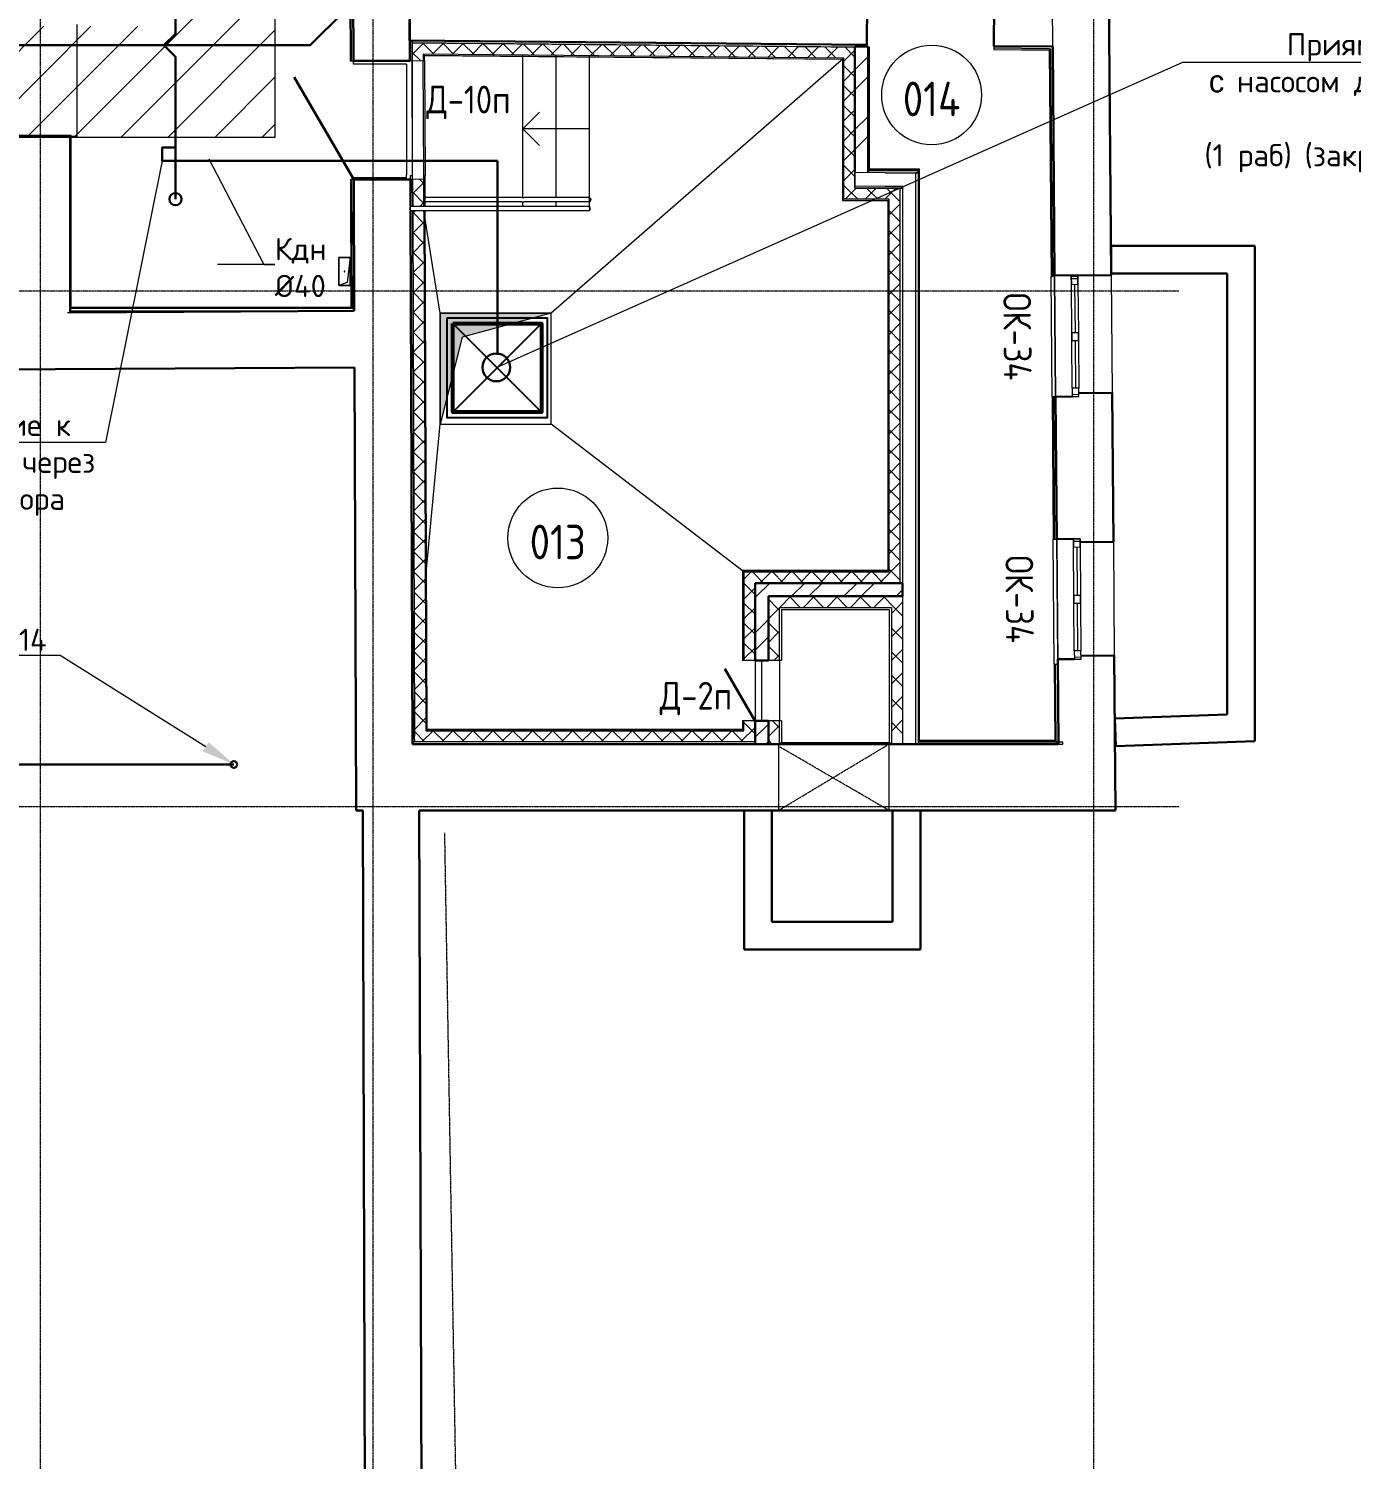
# Model space of a CAD drawing. Header units: millimetres. Extents: x -10178924 to 11692288, y -947381 to 58396.
# Drawn here: x 45743 to 57672, y 2406 to 15312 of the extents above; entities that cross this region are included whole.
import ezdxf
from ezdxf import colors
from ezdxf.entities.mleader import LeaderData, LeaderLine
from ezdxf.math import Vec2, Vec3

# ---------------------------------------------------------------- set-up
doc = ezdxf.new("R2010")
doc.units = ezdxf.units.MM
for name, pattern in [('ADSK_Линия сетки', [25, 20, -2.5, 0, -2.5]), ('ADSK_Штриховая_ш3 п1_5', [4.5, 3, -1.5]), ('ADSK_Штрихпунктирная 2 точки_ш15 п1_5 п1_5 п1_5', [19.5, 15, -1.5, 0, -1.5, 0, -1.5])]:
    doc.linetypes.add(name, pattern=pattern)
for name, color, linetype, lineweight in [('!К1', 32, 'Continuous', 30), ('_ Окна', 7, 'Continuous', 9), ('_0', 7, 'Continuous', 25), ('_шахты ВК', 8, 'Continuous', 53), ('Аннотация', 7, 'Continuous', 18), ('Выноски ВК', 7, 'Continuous', 0), ('Двери', 7, 'Continuous', 9), ('К1н', 42, 'Continuous', 30), ('Лестницы', 7, 'Continuous', 9), ('Марки дверей', 7, 'Continuous', 20), ('Марки окон', 7, 'Continuous', 20), ('Обобщенные модели', 7, 'Continuous', 18), ('Ограждение', 7, 'Continuous', 9), ('Окна', 7, 'Continuous', 9), ('Оси', 253, 'Continuous', 9), ('Пандусы', 7, 'Continuous', 18), ('Перекрытие', 7, 'Continuous', 18), ('Стены внутренние', 7, 'Continuous', 18), ('Стены наружные', 7, 'Continuous', 18), ('Стены несущие', 7, 'Continuous', 30), ('Стены отделка', 7, 'Continuous', 30), ('Стены перегородки', 7, 'Continuous', 30), ('Стены штриховка', 7, 'Continuous', 9), ('Стрелки вверх', 7, 'Continuous', 18), ('ТХ_Оборудование', 250, 'Continuous', 18), ('Узлы', 7, 'Continuous', 18), ('ШТРИХОВКА', 252, 'Continuous', 15)]:
    doc.layers.add(name, color=color, linetype=linetype, lineweight=lineweight)
doc.layers.add('_надписи канализация', color=7, linetype='Continuous')
doc.layers.add('ИОС_Приямки ВК', color=250, linetype='Continuous')
doc.layers.add('Линии', color=7, linetype='Continuous', lineweight=9, true_color=0x00a600)
doc.styles.add('GOST Common', font='GOST_Common.ttf', dxfattribs={"width": 0.9, "height": 350})
doc.styles.add('GOST Common_2', font='GOST_Common.ttf', dxfattribs={"width": 0.9, "height": 250})
doc.styles.add('ISOCPEUR', font='isocpeui.ttf', dxfattribs={"width": 0.9})
doc.styles.add('PDF ISOCPEUR', font='isocpeur.ttf')
pattern_1 = [(45, (0, 0), (-106.066, 106.066), []), (135, (0, 0), (-106.066, -106.066), [])]
pattern_2 = [(45, (0, 0), (-235.7317, 235.7317), []), (45, (157.15, 0), (-235.7317, 235.7317), [])]

# ---------------------------------------------------------------- blocks, each defined once
blk = doc.blocks.new('AC_Дверь_Однопольная_Стальная - 1040х1980Н нов Д10п металлическая-3159623-План подвала')
at = {"layer": 'Двери', "lineweight": 30}
blk.add_line((-535, 255), (392, 790), dxfattribs=at)
blk = doc.blocks.new('окна_rehau_двупольное - 1085х1220Н ОК34-3161617-План подвала')
at = {"layer": '_ Окна', "lineweight": 18}
for p, q in [((-542.5, -105), (-542.5, -45)), ((-542.5, -45), (-466.5, -45)), ((-466.5, -105), (-542.5, -105)), ((-466.5, -45), (-466.5, -105)), ((-35.5, -105), (-35.5, -45)), ((-35.5, -45), (40.5, -45)), ((40.5, -105), (-35.5, -105)), ((40.5, -45), (40.5, -105)), ((466.5, -45), (466.5, -105)), ((542.5, -45), (466.5, -45)), ((466.5, -105), (542.5, -105)), ((542.5, -105), (542.5, -45))]:
    blk.add_line(p, q, dxfattribs=at)
at = {"layer": '_ Окна'}
for p, q in [((-522.5, -105), (-522.5, -45)), ((-466.5, -75), (-35.5, -75)), ((40.5, -75), (466.5, -75)), ((522.5, -105), (522.5, -45))]:
    blk.add_line(p, q, dxfattribs=at)
at = {"layer": 'Окна'}
for p, q in [((-542.5, -45), (-542.5, -105)), ((-466.5, -45), (-542.5, -45)), ((-542.5, -105), (-466.5, -105)), ((-466.5, -45), (-35.5, -45)), ((-35.5, -105), (-466.5, -105)), ((40.5, -45), (-35.5, -45)), ((-35.5, -105), (40.5, -105)), ((40.5, -45), (466.5, -45)), ((466.5, -105), (40.5, -105)), ((542.5, -45), (466.5, -45)), ((466.5, -105), (542.5, -105)), ((542.5, -105), (542.5, -45))]:
    blk.add_line(p, q, dxfattribs=at)
blk = doc.blocks.new('AC_Дверь_Однопольная_Стальная - 545х1295 Л нов Д2п-6472559-План подвала')
at = {"layer": 'Двери', "lineweight": 30}
blk.add_line((-273, 60), (199, 333), dxfattribs=at)
blk = doc.blocks.new('Ограждение - 40-3256489-План подвала')
at = {"layer": 'Ограждение', "lineweight": 18}
blk.add_arc((0, 0), 20, 39.7748, 140.2252, dxfattribs=at)
blk = doc.blocks.new('Ограждение - 40-3098293-План подвала')
at = {"layer": 'Ограждение', "lineweight": 18}
blk.add_arc((0, 0), 20, 219.7748, 320.2252, dxfattribs=at)
blk = doc.blocks.new('Ограждение - Ограждение-3256397-План подвала')
at = {"layer": 'Ограждение'}
for p, q in [((49186, 13668), (49186, 13708)), ((50201, 13708), (49186, 13708)), ((50801, 13708), (50201, 13708)), ((50801, 13708), (50801, 13668)), ((50201, 13668), (49186, 13668)), ((50801, 13668), (50201, 13668))]:
    blk.add_line(p, q, dxfattribs=at)
for name, p, rotation in [('Ограждение - 40-3098293-План подвала', (49198, 13688), 269.9999999999997), ('Ограждение - 40-3256489-План подвала', (50789, 13688), 269.9999999999993)]:
    blk.add_blockref(name, p, dxfattribs=dict(rotation=rotation))
blk = doc.blocks.new('GM_Отверстие прямоугольное _в плите_ - Отверстие-3906246-План подвала')
at = {"layer": 'Обобщенные модели'}
for p, q in [((-50, -125), (-50, 125)), ((-50, 125), (50, 125)), ((50, 125), (-50, 125)), ((-50, 125), (-50, -125)), ((-50, -125), (-25, 100)), ((-25, 100), (50, 125)), ((50, 125), (50, -125)), ((50, -125), (50, 125)), ((50, -125), (-50, -125)), ((-50, -125), (50, -125))]:
    blk.add_line(p, q, dxfattribs=at)
for start, end in [(360, 180), (180, 360), (60, 165), (300, 360), (195, 270)]:
    blk.add_arc((0, 0), 2.5, start, end, dxfattribs=at)
blk = doc.blocks.new('Тип перил - D40-V5-План подвала')
at = {"layer": 'Ограждение', "flags": 128}
for points in [[(50792, 13788), (50794, 13788), (50796, 13788), (50798, 13787), (50799, 13787), (50801, 13786), (50802, 13785), (50803, 13785), (50804, 13784), (50805, 13783), (50806, 13782), (50807, 13782), (50808, 13781), (50808, 13780), (50809, 13779), (50809, 13779), (50810, 13778), (50810, 13778), (50810, 13777), (50811, 13776), (50811, 13776), (50811, 13775), (50811, 13775), (50811, 13774), (50812, 13774), (50812, 13773), (50812, 13773), (50812, 13773), (50812, 13772), (50812, 13772), (50812, 13771), (50812, 13771), (50812, 13771), (50812, 13770), (50812, 13770), (50812, 13769), (50812, 13769), (50812, 13769), (50812, 13768), (50812, 13768), (50812, 13768)], [(50792, 13748), (50794, 13748), (50796, 13748), (50798, 13749), (50799, 13749), (50801, 13750), (50802, 13750), (50803, 13751), (50804, 13752), (50805, 13753), (50806, 13753), (50807, 13754), (50808, 13755), (50808, 13756), (50809, 13756), (50809, 13757), (50810, 13758), (50810, 13758), (50810, 13759), (50811, 13759), (50811, 13760), (50811, 13760), (50811, 13761), (50811, 13761), (50812, 13762), (50812, 13762), (50812, 13763), (50812, 13763), (50812, 13764), (50812, 13764), (50812, 13764), (50812, 13765), (50812, 13765), (50812, 13766), (50812, 13766), (50812, 13766), (50812, 13767), (50812, 13767), (50812, 13767), (50812, 13768), (50812, 13768)]]:
    blk.add_lwpolyline(points, dxfattribs=at)
blk = doc.blocks.new('Тип перил - Перила_Внутренний_-V6-План подвала')
at = {"layer": 'Ограждение'}
for p, q in [((50190, 13788), (49319, 13788)), ((50190, 13748), (49319, 13748)), ((50190, 13788), (50212, 13788)), ((50190, 13748), (50212, 13748)), ((50801, 13788), (50212, 13788)), ((50801, 13748), (50212, 13748)), ((50801, 13748), (50801, 13788))]:
    blk.add_line(p, q, dxfattribs=at)
blk = doc.blocks.new('оси')
at = {"layer": 'Оси', "linetype": 'ADSK_Линия сетки'}
for p, q in [((52350, -2196), (52350, 46378)), ((55350, -2196), (55350, 46378)), ((61850, -2196), (61850, 46378)), ((-3614, 15100), (62615, 15100)), ((-3614, 10450), (62615, 10450))]:
    blk.add_line(p, q, dxfattribs=at)
blk = doc.blocks.new('Подвал')
at = {"layer": 'Стены внутренние', "lineweight": 9}
h = blk.add_hatch(dxfattribs=at)
h.set_pattern_fill('ANSI32', color=256, scale=40)
h.paths.add_polyline_path([(53195, 14013), (53315, 14013), (53315, 15149), (53297, 15149), (53297, 15145), (53195, 15145), (53195, 14100)])
h = blk.add_hatch(dxfattribs=at)
h.set_pattern_fill('FP_2', color=256, style=0, pattern_type=2)
h.set_pattern_definition(pattern_2)
h.paths.add_polyline_path([(52414, 10191), (53624, 10191), (53624, 10311), (52294, 10311), (52294, 10191), (52354, 10191)])
h = blk.add_hatch(dxfattribs=at)
h.set_pattern_fill('FP_2', color=256, style=0, pattern_type=2)
h.set_pattern_definition(pattern_2)
h.paths.add_polyline_path([(52294, 8859), (52414, 8859), (52414, 8896), (52294, 8896), (52294, 8879)])
h.paths.add_polyline_path([(52414, 9762), (52414, 10191), (52294, 10191), (52294, 9762), (52354, 9762)])
h = blk.add_hatch(dxfattribs=at)
h.set_pattern_fill('FP_3', color=256, style=0, pattern_type=2)
h.set_pattern_definition(pattern_1)
h.paths.add_polyline_path([(52514, 10091), (53624, 10091), (53624, 10191), (52414, 10191), (52414, 10091)])
h = blk.add_hatch(dxfattribs=at)
h.set_pattern_fill('FP_3', color=256, style=0, pattern_type=2)
h.set_pattern_definition(pattern_1)
h.paths.add_polyline_path([(52514, 8859), (52514, 8896), (52414, 8896), (52414, 8859)])
h.paths.add_polyline_path([(52414, 9762), (52514, 9762), (52514, 10091), (52414, 10091), (52414, 9974)])
h = blk.add_hatch(dxfattribs=at)
h.set_pattern_fill('FP_3', color=256, style=0, pattern_type=2)
h.set_pattern_definition(pattern_1)
h.paths.add_polyline_path([(53624, 8859), (53624, 10091), (53524, 10091), (53524, 8859)])
h = blk.add_hatch(dxfattribs=at)
h.set_pattern_fill('FP_2', color=256, style=0, pattern_type=2)
h.set_pattern_definition(pattern_2)
h.paths.add_polyline_path([(52354, 8896), (52414, 8896), (52414, 9067), (52294, 9067), (52294, 8896)])
h.paths.add_polyline_path([(52414, 9612), (52414, 9762), (52294, 9762), (52294, 9612), (52354, 9612)])
h = blk.add_hatch(dxfattribs=at)
h.set_pattern_fill('FP_3', color=256, style=0, pattern_type=2)
h.set_pattern_definition(pattern_1)
h.paths.add_polyline_path([(52414, 8896), (52514, 8896), (52514, 9067), (52414, 9067), (52414, 8936)])
h.paths.add_polyline_path([(52504, 9612), (52514, 9612), (52514, 9762), (52414, 9762), (52414, 9612)])
at = {"layer": 'Узлы', "lineweight": 9}
h = blk.add_hatch(dxfattribs=at)
h.set_pattern_fill('FP_8', color=252, style=0, pattern_type=2)
h.set_pattern_definition([(45, (0, 0), (-212.132, 212.132), [])])
h.paths.add_polyline_path([(37266, 14333), (47968, 14333), (47968, 34972), (46968, 34972), (46968, 15333), (37723, 15333), (37723, 20133), (36723, 20133), (36723, 14333), (36757, 14333)])
at = {"layer": 'ШТРИХОВКА'}
h = blk.add_hatch(dxfattribs=at)
h.set_pattern_fill('ANSI37', color=256, scale=40)
h.paths.add_polyline_path([(49307, 13668), (49207, 13668), (49225, 8879), (52294, 8879), (52294, 9067), (52194, 9067), (52194, 8979), (49324, 8979)])
h.paths.add_polyline_path([(53195, 15145), (49202, 15183), (49202, 15022), (49302, 15023), (49302, 15082), (53095, 15046), (53095, 13773), (53504, 13772), (53504, 10411), (52194, 10411), (52194, 9612), (52294, 9612), (52294, 10311), (53604, 10311), (53604, 13872), (53466, 13872), (53195, 13873), (53195, 13873), (53195, 14024)])
h.paths.add_polyline_path([(49306, 13953), (49206, 13952), (49207, 13708), (49307, 13708)], flags=17)
h = blk.add_hatch(color=256, dxfattribs=at)
h.dxf.hatch_style = 1
h.paths.add_polyline_path([(49455, 11745), (49455, 12745), (50455, 12745), (49652, 12530)])
at = {"layer": 'Лестницы'}
for p, q in [((50201, 13787), (50201, 15074)), ((50501, 13788), (50501, 15071)), ((50501, 13788), (50501, 15071)), ((50801, 13788), (50801, 15068)), ((50801, 13788), (50801, 15068)), ((50201, 13708), (50201, 13748)), ((50501, 13708), (50501, 13748)), ((50501, 13708), (50501, 13748)), ((50801, 13708), (50801, 13748)), ((50801, 13708), (50801, 13748))]:
    blk.add_line(p, q, dxfattribs=at)
at = {"layer": 'Линии', "color": 7}
for p, q in [((47968, 14333), (47968, 34972)), ((41897, 14333), (47968, 14333))]:
    blk.add_line(p, q, dxfattribs=at)
at = {"layer": 'Линии', "color": 7, "linetype": 'ADSK_Штриховая_ш3 п1_5'}
for p, q in [((52504, 8859), (52504, 8259)), ((53504, 8859), (52504, 8859)), ((52504, 8259), (53504, 8859)), ((53504, 8259), (52504, 8840)), ((53504, 8259), (53504, 8859)), ((52504, 8259), (53504, 8259))]:
    blk.add_line(p, q, dxfattribs=at)
at = {"layer": 'Линии', "color": 7, "linetype": 'ADSK_Штрихпунктирная 2 точки_ш15 п1_5 п1_5 п1_5'}
blk.add_line((49641, -357), (49496, 8059), dxfattribs=at)
at = {"layer": 'Линии', "color": 7}
for centre in [(53886, 14713), (50515, 10718)]:
    blk.add_circle(centre, 450, dxfattribs=at)
at = {"layer": 'Пандусы'}
for p, q in [((46177, 15348), (46177, 14338)), ((46177, 14338), (46127, 14338))]:
    blk.add_line(p, q, dxfattribs=at)
at = {"layer": 'Перекрытие'}
for p, q in [((54978, 15147), (54978, 15149)), ((48672, 14990), (48672, 15020)), ((49152, 14990), (48672, 14990)), ((49201, 15022), (49201, 13952)), ((50201, 13787), (50201, 15074)), ((53095, 15046), (50455, 12745)), ((48676, 13970), (49152, 13970)), ((49152, 13970), (49152, 13992)), ((50201, 13708), (50201, 13748)), ((49455, 12745), (49307, 13668)), ((50455, 12745), (49455, 12745)), ((49455, 12745), (49455, 11745)), ((50455, 11745), (50455, 12745)), ((49319, 10311), (49455, 11745)), ((49455, 11745), (50455, 11745)), ((52194, 10411), (50455, 11745)), ((52294, 9612), (52294, 9067)), ((52354, 9067), (52354, 9612)), ((52514, 9612), (52514, 9067))]:
    blk.add_line(p, q, dxfattribs=at)
at = {"layer": 'Стены внутренние'}
for p, q in [((53301, 15149), (53301, 15164)), ((49152, 14990), (49152, 13992)), ((49206, 13987), (49202, 15022)), ((49186, 13952), (49186, 13987)), ((49186, 13987), (49206, 13987)), ((55004, 11991), (54995, 13084)), ((54995, 13083), (55004, 11991)), ((55505, 13088), (55514, 12026)), ((55023, 9623), (55014, 10708)), ((55014, 10708), (55023, 9576)), ((55525, 10682), (55533, 9657))]:
    blk.add_line(p, q, dxfattribs=at)
at = {"layer": 'Стены наружные'}
for p, q in [((49306, 13988), (49302, 15023)), ((49314, 15023), (49318, 13988)), ((54972, 11991), (54963, 13076)), ((54991, 9576), (54982, 10707))]:
    blk.add_line(p, q, dxfattribs=at)
at = {"layer": 'Стены несущие'}
for p, q in [((48654, 19974), (48672, 15020)), ((49182, 15022), (49164, 19968)), ((55505, 13088), (55465, 17978)), ((49181, 15583), (49178, 15203)), ((53301, 15164), (53304, 15544)), ((54450, 15534), (54447, 15154)), ((49178, 15203), (53301, 15164)), ((53195, 15149), (53195, 14024)), ((53315, 15149), (53195, 15149)), ((53315, 14012), (53315, 15149)), ((54447, 15154), (54978, 15149)), ((54978, 15149), (54995, 13084)), ((48672, 15020), (49182, 15022)), ((46117, 14338), (45637, 14338)), ((46117, 14338), (46117, 12750)), ((49186, 13952), (48676, 13950)), ((48680, 12766), (48676, 13950)), ((49187, 13708), (49186, 13952)), ((49205, 8859), (49187, 13668)), ((56801, 13352), (55505, 13352)), ((55505, 13352), (55505, 13102)), ((56801, 8884), (56801, 13352)), ((54995, 13084), (55505, 13088)), ((55505, 13102), (56551, 13102)), ((56551, 13102), (56551, 9125)), ((48680, 12766), (46117, 12750)), ((42016, 12214), (48682, 12256)), ((48682, 12256), (48697, 8259)), ((55514, 12026), (55214, 12023)), ((55525, 10682), (55514, 12026)), ((55154, 11993), (55004, 11991)), ((55004, 11991), (55014, 10708)), ((55214, 11992), (55214, 11993)), ((55014, 10708), (55164, 10709)), ((55225, 10679), (55525, 10682)), ((53624, 10311), (52294, 10311)), ((52294, 9612), (52294, 10311)), ((53624, 10191), (53624, 10311)), ((52414, 10191), (53624, 10191)), ((52414, 9612), (52414, 10191)), ((52414, 9612), (52294, 9612)), ((55173, 9624), (55023, 9623)), ((55023, 9623), (55030, 8859)), ((55533, 9657), (55233, 9654)), ((55233, 9623), (55233, 9624)), ((55544, 8259), (55533, 9657)), ((52414, 9067), (52294, 9067)), ((52294, 8859), (52294, 9067)), ((52414, 9067), (52414, 8859)), ((56551, 9125), (55538, 9089)), ((55538, 9089), (55547, 8839)), ((55030, 8859), (49205, 8859)), ((55547, 8839), (56801, 8884)), ((48697, 8259), (48756, 8259)), ((48756, 8259), (48780, 337)), ((49266, 8259), (55544, 8259)), ((49292, -177), (49266, 8259)), ((52195, 8259), (52195, 7006)), ((52445, 7256), (52445, 8259)), ((53535, 8259), (53535, 7256)), ((53785, 7006), (53785, 8259)), ((53535, 7256), (52445, 7256)), ((52195, 7006), (53785, 7006))]:
    blk.add_line(p, q, dxfattribs=at)
at = {"layer": 'Стены отделка', "lineweight": 9}
for p, q in [((48640, 15590), (48642, 15020)), ((49202, 15203), (49182, 15203)), ((49202, 15203), (49201, 15183)), ((49201, 15183), (53297, 15145)), ((53297, 15165), (49202, 15203)), ((49202, 15022), (49202, 15203)), ((53195, 15145), (49202, 15183)), ((49202, 15183), (49202, 15022)), ((53297, 15145), (53297, 15165)), ((53327, 15144), (53315, 15144)), ((53327, 15132), (53327, 15144)), ((53327, 14044), (53327, 15132)), ((54447, 15154), (54446, 15122)), ((54446, 15122), (54946, 15117)), ((54958, 15149), (54447, 15154)), ((54946, 15129), (54958, 15129)), ((54946, 15117), (54963, 13076)), ((54958, 15147), (54958, 15149)), ((54978, 15147), (54958, 15147)), ((54995, 13083), (54978, 15147)), ((48642, 15020), (48672, 15020)), ((49182, 15022), (49314, 15023)), ((53095, 15046), (49302, 15082)), ((49302, 15082), (49302, 15023)), ((49314, 15070), (53083, 15035)), ((49314, 15023), (49314, 15070)), ((53083, 15035), (53083, 13761)), ((53095, 13773), (53095, 15046)), ((46127, 14348), (45617, 14348)), ((46115, 12752), (46115, 14338)), ((46127, 12796), (46127, 14348)), ((48676, 13950), (48646, 13950)), ((48646, 13950), (48650, 12796)), ((49318, 13953), (49186, 13952)), ((49186, 13952), (49187, 13708)), ((49307, 13708), (49306, 13988)), ((49319, 13708), (49318, 13988)), ((53195, 13873), (53195, 14024)), ((53315, 14033), (53764, 14031)), ((53774, 14043), (53327, 14044)), ((53764, 14011), (53744, 14011)), ((53744, 14011), (53764, 14011)), ((53764, 14011), (53764, 14031)), ((53764, 14031), (53764, 8859)), ((53776, 8891), (53776, 14041)), ((53195, 13873), (53466, 13872)), ((53604, 13872), (53195, 13873)), ((53466, 13872), (53626, 13872)), ((53624, 13872), (53604, 13872)), ((53604, 10311), (53604, 13872)), ((53626, 13872), (53626, 13892)), ((53083, 13761), (53492, 13760)), ((53504, 13772), (53095, 13773)), ((53492, 13760), (53492, 10423)), ((53504, 10411), (53504, 13772)), ((49187, 13668), (49205, 8879)), ((49307, 13668), (49324, 8979)), ((49336, 8991), (49319, 13668)), ((54963, 13076), (54975, 13076)), ((54975, 13083), (54995, 13083)), ((54975, 13076), (54975, 13083)), ((48680, 12786), (46115, 12786)), ((48650, 12796), (46127, 12796)), ((48660, 12786), (48660, 12796)), ((48660, 12786), (48680, 12787)), ((48680, 12766), (48680, 12786)), ((46095, 12752), (46115, 12752)), ((46115, 12766), (48680, 12766)), ((55004, 11991), (54972, 11991)), ((54972, 11991), (54982, 10707)), ((54984, 11991), (54984, 11990)), ((55014, 10708), (55004, 11991)), ((54982, 10707), (55014, 10708)), ((53492, 10423), (52182, 10423)), ((52182, 10423), (52182, 9612)), ((52194, 10411), (53504, 10411)), ((52194, 10411), (52194, 9612)), ((53604, 10311), (53624, 10311)), ((52514, 10091), (53524, 10091)), ((52534, 10071), (52534, 9612)), ((52534, 10071), (53504, 10071)), ((53504, 10071), (53504, 8869)), ((53524, 10091), (53524, 8859)), ((52294, 9612), (52182, 9612)), ((52534, 9612), (52414, 9612)), ((55023, 9576), (54991, 9576)), ((54991, 9576), (54997, 8891)), ((55029, 8859), (55023, 9576)), ((52182, 9067), (52182, 8991)), ((52294, 9067), (52182, 9067)), ((52194, 8979), (52194, 9067)), ((52534, 9067), (52414, 9067)), ((52534, 9067), (52534, 8869)), ((49225, 8880), (49224, 8929)), ((49225, 8879), (49224, 8929)), ((49324, 8979), (52194, 8979)), ((49336, 8991), (52182, 8991)), ((49205, 8879), (49225, 8880)), ((49205, 8879), (49205, 8859)), ((52294, 8879), (49205, 8879)), ((52514, 8859), (52514, 8869)), ((53504, 8869), (52534, 8869)), ((53764, 8879), (55069, 8879)), ((54997, 8891), (53776, 8891)), ((55009, 8889), (55009, 8859)), ((55009, 8859), (55029, 8859)), ((55030, 8859), (55069, 8859)), ((55069, 8859), (55069, 8879))]:
    blk.add_line(p, q, dxfattribs=at)
at = {"layer": 'Стены перегородки', "lineweight": 18}
for p, q in [((53466, 14012), (53195, 14013)), ((53195, 14013), (53195, 13893)), ((53466, 14012), (53744, 14011)), ((53744, 8859), (53744, 14011)), ((53195, 13893), (53466, 13892)), ((53466, 13892), (53626, 13892)), ((53624, 13892), (53624, 8859))]:
    blk.add_line(p, q, dxfattribs=at)
at = {"layer": 'Стены штриховка'}
for p, q in [((48650, 15590), (48652, 15020)), ((54978, 15149), (54975, 15529)), ((53325, 14042), (53325, 15132)), ((53325, 15132), (53327, 15132)), ((54946, 15129), (54446, 15134)), ((54446, 15124), (54948, 15119)), ((54948, 15119), (54965, 13076)), ((54958, 15129), (54975, 13083)), ((49312, 15072), (53085, 15037)), ((49312, 15023), (49312, 15072)), ((53085, 15037), (53085, 13763)), ((48656, 13950), (48660, 12796)), ((49207, 13708), (49206, 13952)), ((49206, 13952), (49207, 13708)), ((49317, 13708), (49316, 13953)), ((53776, 14041), (53325, 14042)), ((53774, 8889), (53774, 14043)), ((53776, 14043), (53774, 14043)), ((53776, 14041), (53776, 14043)), ((53085, 13763), (53494, 13762)), ((53494, 13762), (53494, 10421)), ((49224, 8929), (49207, 13668)), ((49207, 13668), (49224, 8929)), ((49334, 8989), (49317, 13668)), ((54974, 11991), (54984, 10707)), ((54984, 11990), (54994, 10708)), ((53494, 10421), (52184, 10421)), ((52184, 10421), (52184, 9612)), ((52514, 9612), (52514, 10091)), ((54993, 9576), (54999, 8889)), ((55009, 8889), (55003, 9576)), ((52184, 9067), (52184, 8989)), ((52514, 8869), (52514, 9067)), ((52184, 8989), (49334, 8989)), ((52514, 8869), (52534, 8869)), ((53504, 8869), (53524, 8869)), ((54999, 8889), (53774, 8889))]:
    blk.add_line(p, q, dxfattribs=at)
at = {"layer": 'Стрелки вверх'}
for p, q in [((50201, 14407), (50351, 14557)), ((50501, 14407), (50201, 14407)), ((50201, 14407), (50351, 14257)), ((50801, 14407), (50501, 14407))]:
    blk.add_line(p, q, dxfattribs=at)
at = {"layer": 'ШТРИХОВКА'}
blk.add_lwpolyline([(49455, 11745), (49455, 12745), (50455, 12745), (49652, 12530)], close=True, dxfattribs=at)
at = {"layer": 'Двери', "color": 8, "true_color": 0x7f7f7f}
for name, p, rotation in [('AC_Дверь_Однопольная_Стальная - 1040х1980Н нов Д10п металлическая-3159623-План подвала', (48929, 14486), 90.2086836735519), ('AC_Дверь_Однопольная_Стальная - 545х1295 Л нов Д2п-6472559-План подвала', (52354, 9339), 90)]:
    blk.add_blockref(name, p, dxfattribs=dict(at, rotation=rotation))
at = {"layer": 'Обобщенные модели', "rotation": 180}
blk.add_blockref('GM_Отверстие прямоугольное _в плите_ - Отверстие-3906246-План подвала', (48592, 13121), dxfattribs=at)
at = {"layer": 'Ограждение'}
for name in ['Ограждение - Ограждение-3256397-План подвала', 'Тип перил - Перила_Внутренний_-V6-План подвала', 'Тип перил - D40-V5-План подвала']:
    blk.add_blockref(name, (0, 0), dxfattribs=at)
at = {"layer": 'Окна', "rotation": 270.465783681016}
for p in [(55255, 12536), (55274, 10167)]:
    blk.add_blockref('окна_rehau_двупольное - 1085х1220Н ОК34-3161617-План подвала', p, dxfattribs=at)
at = {"layer": 'ШТРИХОВКА'}
blk.add_blockref('оси', (-6500, -2155), dxfattribs=at)
at = {"layer": 'Аннотация', "lineweight": 9, "char_height": 312.5, "width": 520.21, "attachment_point": 5, "line_spacing_factor": 1.022766, "style": 'GOST Common'}
for s, insert in [('014', (53886, 14677)), ('013', (50515, 10681))]:
    blk.add_mtext(s, dxfattribs=dict(at, insert=insert))
at = {"layer": 'Марки дверей', "lineweight": 9, "char_height": 250, "attachment_point": 5, "line_spacing_factor": 1.022766, "style": 'GOST Common_2'}
for s, insert, width in [('\\pxqc,t1.8,3.6,5.4,7.2,9,10.8,12.6,14.4,16.2,18,19.8,21.6,23.4,25.2,27,28.8,30.6,32.4,34.2,36,37.8,39.6,41.4,43.2,45,46.8,48.6,50.4,52.2,54,55.8,57.6;{Д-10п}', (49709, 14646), 803.7), ('\\pxqc,t1.8,3.6,5.4,7.2,9,10.8,12.6,14.4,16.2,18,19.8,21.6,23.4,25.2,27,28.8,30.6,32.4,34.2,36,37.8,39.6,41.4,43.2,45,46.8,48.6,50.4,52.2,54,55.8,57.6;{Д-2п}', (51761, 9269), 690.3)]:
    blk.add_mtext(s, dxfattribs=dict(at, insert=insert, width=width))
at = {"layer": 'Марки окон', "lineweight": 9, "char_height": 250, "width": 863.1, "attachment_point": 5, "rotation": 270.4658, "line_spacing_factor": 1.022766, "style": 'GOST Common_2'}
for insert in [(54660, 12534), (54679, 10166)]:
    blk.add_mtext('\\pxqc,t1.8,3.6,5.4,7.2,9,10.8,12.6,14.4,16.2,18,19.8,21.6,23.4,25.2,27,28.8,30.6,32.4,34.2,36,37.8,39.6,41.4,43.2,45,46.8,48.6,50.4,52.2,54,55.8,57.6;{ОК-34}', dxfattribs=dict(at, insert=insert))
blk = doc.blocks.new('_None')

msp = doc.modelspace()

# ---------------------------------------------------------------- linework, layer by layer
at = {"layer": '!К1'}
for points in [[(48582.4, 19882.5), (48582.4, 15461.3), (48283, 15161.9), (41581.8, 15161.9), (41295.7, 15448.1)], [(47066.4, 15593.7), (47066.4, 15264.5), (46963.7, 15161.8)], [(47067.2, 13773.4), (47067.2, 15058.3), (46963.6, 15161.9)], [(47594.5, 8674.7), (42409, 8674.7), (42116.7, 8967)]]:
    msp.add_lwpolyline(points, dxfattribs=at)
for centre, radius in [((47067.2, 13773.4), 55), ((47594.5, 8674.7), 30)]:
    msp.add_circle(centre, radius, dxfattribs=at)
at = {"layer": '_0', "color": 250}
for p, q in [((49568.5, 11852.4), (50368.5, 12652.4)), ((49568.5, 12652.4), (50368.5, 11852.4))]:
    msp.add_line(p, q, dxfattribs=at)
at = {"layer": '_0'}
msp.add_line((50368.5, 11852.4), (49568.5, 11852.4), dxfattribs=at)
msp.add_line((50368.5, 11852.4), (49568.5, 11852.4), dxfattribs=at)
at = {"layer": '_0', "color": 250}
for points in [[(49518.5, 12702.4), (50418.5, 12702.4), (50418.5, 11802.4), (49518.5, 11802.4)], [(49568.5, 12652.4), (50368.5, 12652.4), (50368.5, 11852.4), (49568.5, 11852.4)]]:
    msp.add_lwpolyline(points, close=True, dxfattribs=at)
at = {"layer": '_0'}
msp.add_lwpolyline([(49568.5, 12652.4), (50368.5, 12652.4), (50368.5, 11852.4), (49568.5, 11852.4)], close=True, dxfattribs=at)
msp.add_lwpolyline([(49568.5, 12652.4), (50368.5, 12652.4), (50368.5, 11852.4), (49568.5, 11852.4)], close=True, dxfattribs=at)
msp.add_lwpolyline([(49568.5, 12652.4), (50368.5, 12652.4), (50368.5, 11852.4), (49568.5, 11852.4)], close=True, dxfattribs=at)
at = {"layer": '_0', "color": 8}
msp.add_lwpolyline([(49568.5, 12652.4), (50368.5, 12652.4), (50368.5, 11852.4), (49568.5, 11852.4)], close=True, dxfattribs=at)
msp.add_lwpolyline([(49568.5, 12652.4), (50368.5, 12652.4), (50368.5, 11852.4), (49568.5, 11852.4)], close=True, dxfattribs=at)
at = {"layer": '_надписи канализация'}
msp.add_line((50368.5, 11852.4), (49568.5, 11852.4), dxfattribs=at)
msp.add_line((50368.5, 11852.4), (49568.5, 11852.4), dxfattribs=at)
at = {"layer": '_шахты ВК'}
msp.add_line((50368.5, 11852.4), (49568.5, 11852.4), dxfattribs=at)
msp.add_line((50368.5, 11852.4), (49568.5, 11852.4), dxfattribs=at)
msp.add_lwpolyline([(49568.5, 12652.4), (50368.5, 12652.4), (50368.5, 11852.4), (49568.5, 11852.4)], close=True, dxfattribs=at)
msp.add_lwpolyline([(49568.5, 12652.4), (50368.5, 12652.4), (50368.5, 11852.4), (49568.5, 11852.4)], close=True, dxfattribs=at)
at = {"layer": '_шахты ВК', "color": 8}
msp.add_lwpolyline([(49568.5, 12652.4), (50368.5, 12652.4), (50368.5, 11852.4), (49568.5, 11852.4)], close=True, dxfattribs=at)
msp.add_lwpolyline([(49568.5, 12652.4), (50368.5, 12652.4), (50368.5, 11852.4), (49568.5, 11852.4)], close=True, dxfattribs=at)
at = {"layer": 'ИОС_Приямки ВК', "color": 250}
for p, q in [((49568.5, 11852.4), (50368.5, 12652.4)), ((49568.5, 12652.4), (50368.5, 11852.4))]:
    msp.add_line(p, q, dxfattribs=at)
for points in [[(49518.5, 12702.4), (50418.5, 12702.4), (50418.5, 11802.4), (49518.5, 11802.4)], [(49568.5, 12652.4), (50368.5, 12652.4), (50368.5, 11852.4), (49568.5, 11852.4)]]:
    msp.add_lwpolyline(points, close=True, dxfattribs=at)
at = {"layer": 'К1н'}
msp.add_line((49971.9, 12370.3), (49971.9, 14117.7), dxfattribs=at)
msp.add_lwpolyline([(49971.9, 14117.7), (46948.7, 14117.7), (46948.7, 14240.7), (47067.2, 14240.7)], dxfattribs=at)
at = {"layer": 'К1н', "color": 7, "lineweight": 30, "ltscale": 100}
msp.add_circle((49961.2, 12255.8), 125.2, dxfattribs=at)
msp.add_circle((49961.2, 12255.8), 125.2, dxfattribs=at)
msp.add_circle((49961.2, 12255.8), 125.2, dxfattribs=at)
at = {"layer": 'ТХ_Оборудование'}
msp.add_lwpolyline([(49568.5, 12652.4), (50368.5, 12652.4), (50368.5, 11852.4), (49568.5, 11852.4)], close=True, dxfattribs=at)

# ---------------------------------------------------------------- block references
at = {"layer": 'ШТРИХОВКА'}
msp.add_blockref('Подвал', (0, 0), dxfattribs=at)

# ---------------------------------------------------------------- leaders
at = {"layer": '_надписи канализация', "lineweight": -2}
ml = msp.add_multileader_mtext('Standard', dxfattribs=at)
ml.set_content('\\A1;Гаситель напора', color=256, style='ISOCPEUR')
ml.set_leader_properties(lineweight=13)
ml.set_arrow_properties(name='NONE')
ml.build(insert=Vec2(0, 0))
ml.multileader.update_dxf_attribs({"text_left_attachment_type": 6, "text_right_attachment_type": 6, "dogleg_length": 100, "arrow_head_size": 300, "scale": 100})
ctx = ml.context
ctx.base_point, ctx.scale, ctx.char_height, ctx.arrow_head_size, ctx.landing_gap_size, ctx.plane_origin = Vec3(-133935.6, 12749.9), 100, 250, 300, 0.09, Vec3(-142698.1, 15081)
ctx.left_attachment, ctx.right_attachment, ctx.text_align_type = 6, 6, 1
notes = []
notes.append((ctx, [(0, (1, 1, 0), (-134035.6, 12749.9), (1, 0), 100, [(1, [(-135708.9, 13639.6)], 0, [])])]))
ctx.mtext.insert, ctx.mtext.width, ctx.mtext.alignment, ctx.mtext.flow_direction = Vec3(-132610.5, 13074.9), 5926.326, 2, 5
ml = msp.add_multileader_mtext('Standard', dxfattribs=at)
ml.set_content('\\A1;Приямок{\\Fisocp3|c204; }800{\\fArial|b0|i0|c204|p34;х}800х800(h)\\P{\\fArial|b0|i0|c204|p34;с\\Fisocp3|c204; }насосом дренажным {\\A0;\\H0.91667x;ГНОМ 10-10\\A1;\\H1.09091x; \\PN=1,1 кВт \\P (1 раб)\\Fisocp3|c204; \\fISOCPEUR|b0|i0|c204|p34;(закрыть рифленым железом)}', color=256, style='ISOCPEUR')
ml.set_leader_properties(lineweight=13)
ml.set_arrow_properties(name='NONE')
ml.build(insert=Vec2(0, 0))
ml.multileader.update_dxf_attribs({"text_left_attachment_type": 6, "text_right_attachment_type": 6, "dogleg_length": 100, "arrow_head_size": 300, "scale": 100})
ctx = ml.context
ctx.base_point, ctx.scale, ctx.char_height, ctx.arrow_head_size, ctx.landing_gap_size, ctx.plane_origin = Vec3(-81834.3, 12117.1), 100, 250, 300, 0.09, Vec3(-80796.3, 12870.7)
ctx.left_attachment, ctx.right_attachment, ctx.text_align_type = 6, 6, 1
notes.append((ctx, [(1, (1, 1, 0), (-76379.4, 12117.1), (-1, 0), 100, [(1, [(-73807.1, 11110)], 0, [])])]))
ctx.mtext.insert, ctx.mtext.width, ctx.mtext.alignment, ctx.mtext.flow_direction = Vec3(-79404.5, 12442.1), 5926.326, 2, 5
at = {"layer": 'Выноски ВК', "ltscale": 50}
ml = msp.add_multileader_mtext('Standard', dxfattribs=at)
ml.set_content('\\A1;Приямок{\\Fisocp3|c204; }800{\\fArial|b0|i0|c204|p34;х}800х800(h)\\P{\\fArial|b0|i0|c204|p34;с\\Fisocp3|c204; }насосом дренажным {\\A0; \\H0.91667x;ГНОМ 10-10Г\\A1;\\H1.09091x; \\PN=1,1 кВт \\P (1 раб)\\Fisocp3|c204; \\fISOCPEUR|b0|i0|c204|p34;(закрыть рифленым железом)}', color=256, style='PDF ISOCPEUR')
ml.set_leader_properties(color=256, linetype='ByLayer', lineweight=-1)
ml.set_arrow_properties(name='NONE')
ml.build(insert=Vec2(0, 0))
ml.multileader.update_dxf_attribs({"text_left_attachment_type": 6, "text_right_attachment_type": 6, "dogleg_length": 100, "arrow_head_size": 300})
ctx = ml.context
ctx.base_point, ctx.char_height, ctx.arrow_head_size, ctx.landing_gap_size, ctx.plane_origin = Vec3(56251.8, 15009.8), 200, 300, 0, Vec3(44548.5, 14927.5)
ctx.left_attachment, ctx.right_attachment, ctx.text_align_type = 6, 6, 1
notes.append((ctx, [(0, (1, 1, 0), (56151.8, 15009.8), (1, 0), 100, [(1, [(49961.2, 12255.8)], 0, [])])]))
ctx.mtext.insert, ctx.mtext.width, ctx.mtext.alignment, ctx.mtext.flow_direction = Vec3(58591.8, 15269.8), 4862.045, 2, 5
ml = msp.add_multileader_mtext('Standard', dxfattribs=at)
ml.set_content('Присоединение к магистрали К1 через гаситель напора', color=256, style='PDF ISOCPEUR')
ml.set_leader_properties(color=256, linetype='ByLayer', lineweight=-1)
ml.set_arrow_properties(name='NONE')
ml.build(insert=Vec2(0, 0))
ml.multileader.update_dxf_attribs({"text_left_attachment_type": 6, "text_right_attachment_type": 6, "dogleg_length": 100, "arrow_head_size": 300})
ctx = ml.context
ctx.base_point, ctx.char_height, ctx.arrow_head_size, ctx.landing_gap_size, ctx.plane_origin = Vec3(43705.2, 11577.7), 200, 300, 0, Vec3(56490.2, 6738)
ctx.left_attachment, ctx.right_attachment, ctx.text_align_type = 6, 6, 1
notes.append((ctx, [(0, (1, 1, 0), (46435.2, 11577.7), (-1, 0), 100, [(0, [(46948.7, 14117.7)], 0, [])])]))
ctx.mtext.insert, ctx.mtext.width, ctx.mtext.alignment, ctx.mtext.flow_direction = Vec3(45020.2, 11837.7), 3150.977, 2, 5
ml = msp.add_multileader_mtext('Standard', dxfattribs=at)
ml.set_content('Кдн\\P%%C40', color=256, style='PDF ISOCPEUR')
ml.set_leader_properties(color=256, linetype='ByLayer', lineweight=-1)
ml.set_arrow_properties(name='NONE')
ml.build(insert=Vec2(0, 0))
ml.multileader.update_dxf_attribs({"text_left_attachment_type": 6, "text_right_attachment_type": 6, "dogleg_length": 100, "arrow_head_size": 300})
ctx = ml.context
ctx.base_point, ctx.char_height, ctx.arrow_head_size, ctx.landing_gap_size, ctx.plane_origin = Vec3(47963.1, 13183.8), 200, 300, 0, Vec3(48449.8, 5480.7)
ctx.left_attachment, ctx.right_attachment = 6, 6
notes.append((ctx, [(0, (1, 1, 0), (47863.1, 13183.8), (1, 0), 100, [(0, [(47368.1, 14136.8)], 0, [])])]))
ctx.mtext.insert, ctx.mtext.width, ctx.mtext.flow_direction = Vec3(47963.1, 13423.8), 513.532, 5
ml = msp.add_multileader_mtext('Standard', dxfattribs=at)
ml.set_content('Стояк К1-14 ^J%%C50', color=256, style='PDF ISOCPEUR')
ml.set_leader_properties(color=256, linetype='ByLayer', lineweight=-1)
ml.build(insert=Vec2(0, 0))
ml.multileader.update_dxf_attribs({"text_left_attachment_type": 6, "text_right_attachment_type": 6, "dogleg_length": 100, "arrow_head_size": 300})
ctx = ml.context
ctx.base_point, ctx.char_height, ctx.arrow_head_size, ctx.landing_gap_size, ctx.plane_origin = Vec3(44447.1, 9658.7), 200, 300, 0, Vec3(40350.1, 12386.9)
ctx.left_attachment, ctx.right_attachment, ctx.text_align_type = 6, 6, 1
notes.append((ctx, [(1, (1, 1, 0), (46027.1, 9658.7), (-1, 0), 100, [(1, [(47594.5, 8674.7)], 0, [])])]))
ctx.mtext.insert, ctx.mtext.width, ctx.mtext.alignment, ctx.mtext.flow_direction = Vec3(45187.1, 9898.7), 1501.539, 2, 5
for ctx, leaders in notes:
    for number, flags, end, landing, length, lines in leaders:
        leader = LeaderData()
        leader.index, (leader.has_last_leader_line, leader.has_dogleg_vector, leader.attachment_direction) = number, flags
        leader.last_leader_point, leader.dogleg_vector, leader.dogleg_length = Vec3(end), Vec3(landing), length
        for number, points, colour, breaks in lines:
            line = LeaderLine()
            line.index, line.vertices, line.color, line.breaks = number, Vec3.list(points), colors.encode_raw_color(colour), breaks
            leader.lines.append(line)
        ctx.leaders.append(leader)

doc.saveas('drawing.dxf')
